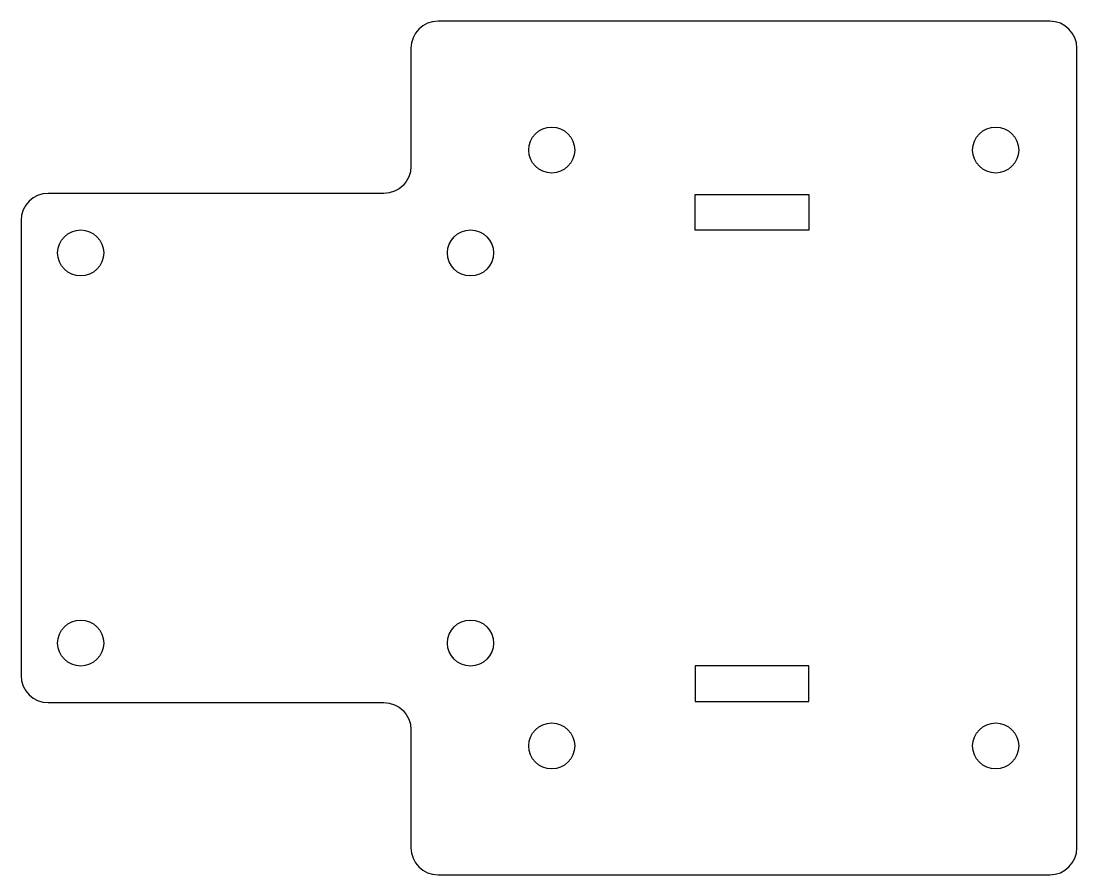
# Model space of a CAD drawing. Extents: x -105 to 90, y -79 to 79.
import ezdxf

# ---------------------------------------------------------------- set-up
doc = ezdxf.new("R2010")
doc.units = 0

msp = doc.modelspace()

# ---------------------------------------------------------------- linework, layer by layer
at = {"layer": '1'}
msp.add_lwpolyline([(90, 73.79375, 0.414213562), (85, 78.79375), (-28, 78.79375, 0.414213562), (-33, 73.79375), (-33, 52, -0.414213562), (-38, 47), (-100, 47, 0.414213562), (-105, 42), (-105, -42, 0.414213562), (-100, -47), (-38, -47, -0.414213562), (-33, -52), (-33, -73.79375, 0.414213562), (-28, -78.79375), (85, -78.79375, 0.414213562), (90, -73.79375)], format="xyb", close=True, dxfattribs=at)
for points in [[(40.5, 46.8), (40.5, 40.2), (19.5, 40.2), (19.5, 46.8)], [(40.5, -40.2), (19.5, -40.2), (19.5, -46.8), (40.5, -46.8)]]:
    msp.add_lwpolyline(points, close=True, dxfattribs=at)
for centre in [(-7, 55), (75, 55), (-94, 36), (-22, 36), (-94, -36), (-22, -36), (-7, -55), (75, -55)]:
    msp.add_circle(centre, 4.25, dxfattribs=at)

doc.saveas('drawing.dxf')
